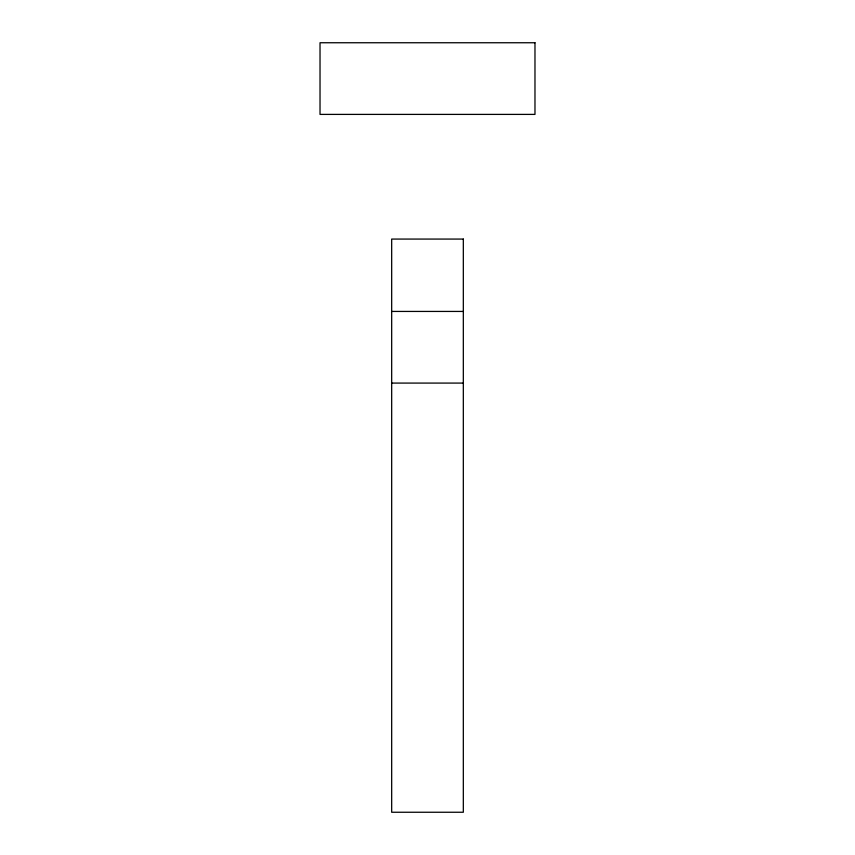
<?xml version="1.0" encoding="UTF-8"?>
<svg xmlns="http://www.w3.org/2000/svg" width="855" height="855" viewBox="0 0 855 855"><rect width="100%" height="100%" fill="white"/><g stroke="black" fill="none" stroke-linecap="round" stroke-linejoin="round"><path stroke-width="1.28" d="M391.676 311.434L463.325 311.434M391.676 383.083L463.325 383.083M534.974 42.75L320.026 42.75L320.026 114.399L534.974 114.399L534.974 42.75M463.325 239.069L391.676 239.069L391.676 812.25L463.325 812.25L463.325 239.069"/></g></svg>
